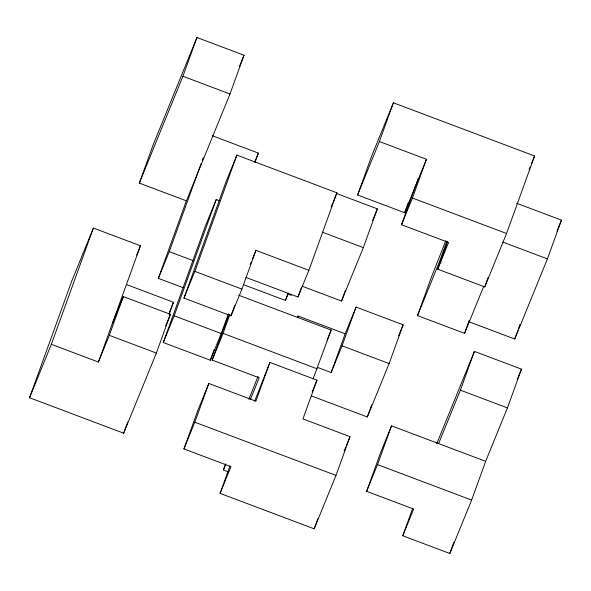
<?xml version="1.0" encoding="UTF-8"?>
<svg xmlns="http://www.w3.org/2000/svg" width="591" height="591" viewBox="0 0 591 591"><rect width="100%" height="100%" fill="white"/><g stroke="black" fill="none" stroke-linecap="round" stroke-linejoin="round"><path stroke-width="0.89" d="M29.55 397.736L71.592 281.471L93.393 228.052L140.451 245.782L98.409 362.047L51.351 344.317L29.55 397.736L123.667 433.196L156.371 353.063L170.385 314.309L123.327 296.579L112.423 323.292M51.351 344.317L93.393 228.052M186.387 200.829L139.328 183.107L153.35 144.352L196.951 37.506L244.009 55.236L229.988 93.991L186.387 200.829L158.358 278.346L183.173 287.691M139.328 183.107L182.929 76.261L196.951 37.506M98.409 362.047L109.313 335.333L123.327 296.579M158.358 278.346L169.262 251.633L201.029 163.788M202.277 160.346L203.208 157.76M123.667 433.196L127.715 422.004M169.137 314.323L173.495 302.267L126.437 284.537M228.399 313.725L221.233 333.531L210.337 360.237L163.279 342.514L205.321 226.242L216.217 199.536L219.675 200.837M163.279 342.514L174.175 315.801L216.217 199.536M308.871 270.309L255.933 250.362L241.918 289.117L231.015 315.83L183.956 298.1L226.006 181.836L236.902 155.123L336.9 192.799L308.871 270.309L297.975 297.014L245.886 277.393M183.956 298.1L194.86 271.387L236.902 155.123M254.913 162.643L258.363 153.099L212.162 135.686M210.337 360.237L214.075 349.902M250.362 399.509L259.22 377.812L212.162 360.082L228.902 314.648M212.162 360.082L223.058 333.368L229.914 314.419M231.015 315.83L234.753 305.495M220.074 493.374L230.978 466.661L183.919 448.931L197.933 410.176L208.83 383.463L255.888 401.193L269.91 362.438L316.968 380.168L302.947 418.923L350.012 436.653L335.991 475.408L314.19 528.827L220.074 493.374L230.039 465.811M183.919 448.931L194.816 422.225L208.83 383.463M228.532 471.921L223.405 469.985L225.585 463.957M248.937 399.361L258.008 376.364M243.499 284.663L285.423 300.457L287.913 293.572M254.647 401.208L269.91 362.438M297.975 297.014L301.395 287.544M297.495 317.781L298.115 316.052L345.174 333.782L356.077 307.076L403.136 324.806L389.122 363.561L367.321 416.98L311.198 395.837M357.592 194.978L379.392 141.552L426.451 159.282L404.65 212.701L357.592 194.978L371.606 156.223L393.407 102.797L534.582 155.987L506.553 233.497L484.753 286.916L437.695 269.186L447.66 241.63M379.392 141.552L393.407 102.797M302.178 286.207L341.532 301.033L345.27 290.706M313.023 379.001L331.189 330.074L238.801 295.264M341.532 301.033L363.332 247.614L377.346 208.859L336.767 193.575M317.47 367.38L331.159 372.537L345.174 333.782M331.159 372.537L342.063 345.831L356.077 307.076M404.65 212.701L408.388 202.373M437.695 269.186L448.591 242.48L401.533 224.75L418.354 178.246M401.533 224.75L412.437 198.037L426.451 159.282M314.19 528.827L317.928 518.492M367.321 416.98L371.68 404.924M483.593 286.701L464.563 333.339L417.505 315.609L431.519 276.854L445.843 240.67M417.505 315.609L439.305 262.19L446.781 241.52M485.647 461.32L471.633 500.075L449.832 553.494L402.774 535.764L413.678 509.05L366.619 491.328L380.634 452.573L391.53 425.86L485.647 461.32L507.447 407.893L521.461 369.139L474.403 351.409L436.734 443.723M366.619 491.328L377.516 464.615L391.53 425.86M464.563 333.339L469.232 320.418M484.753 286.916L488.181 277.445M402.774 535.764L412.74 508.208M438.588 443.59L460.389 390.171L474.403 351.409M468.53 321.615L514.731 339.027L517.849 330.413M518.47 328.692L520.028 324.385M514.731 339.027L547.436 258.895L561.45 220.14L516.549 203.223M449.832 553.494L453.881 542.294M136.647 255.105L140.451 245.782M239.481 66.318L244.009 55.236M169.41 312.284L173.495 302.267M165.613 325.996L170.385 314.309M254.957 161.439L258.363 153.099M250.141 264.554L251.16 262.049M252.527 258.71L255.933 250.362M285.423 300.457L288.489 292.944M223.405 469.985L225.784 464.142M331.108 206.983L332.814 202.809M333.494 201.139L336.9 192.799M297.436 317.722L298.115 316.052M372.507 220.731L377.346 208.859M327.015 340.298L331.189 330.074M312.196 391.855L316.968 380.168M344.125 451.066L345.853 446.826M346.548 445.134L350.012 436.653M398.637 335.828L403.136 324.806M529.13 169.344L530.157 166.839M531.516 163.5L534.582 155.987M556.929 231.221L561.45 220.14M517.28 379.4L521.461 369.139M182.929 76.261L229.988 93.991M412.437 198.037L506.553 233.497M502.941 242.133L547.436 258.895M439.305 262.19L441.012 262.832M322.265 232.145L363.332 247.614M287.943 294.067L291.363 295.352M169.262 251.633L193.22 260.661M194.86 271.387L241.918 289.117M460.389 390.171L507.447 407.893M342.063 345.831L389.122 363.561M223.058 333.368L317.175 368.828M174.175 315.801L221.233 333.531M109.313 335.333L156.371 353.063M377.516 464.615L471.633 500.075M194.816 422.225L335.991 475.408"/></g></svg>
